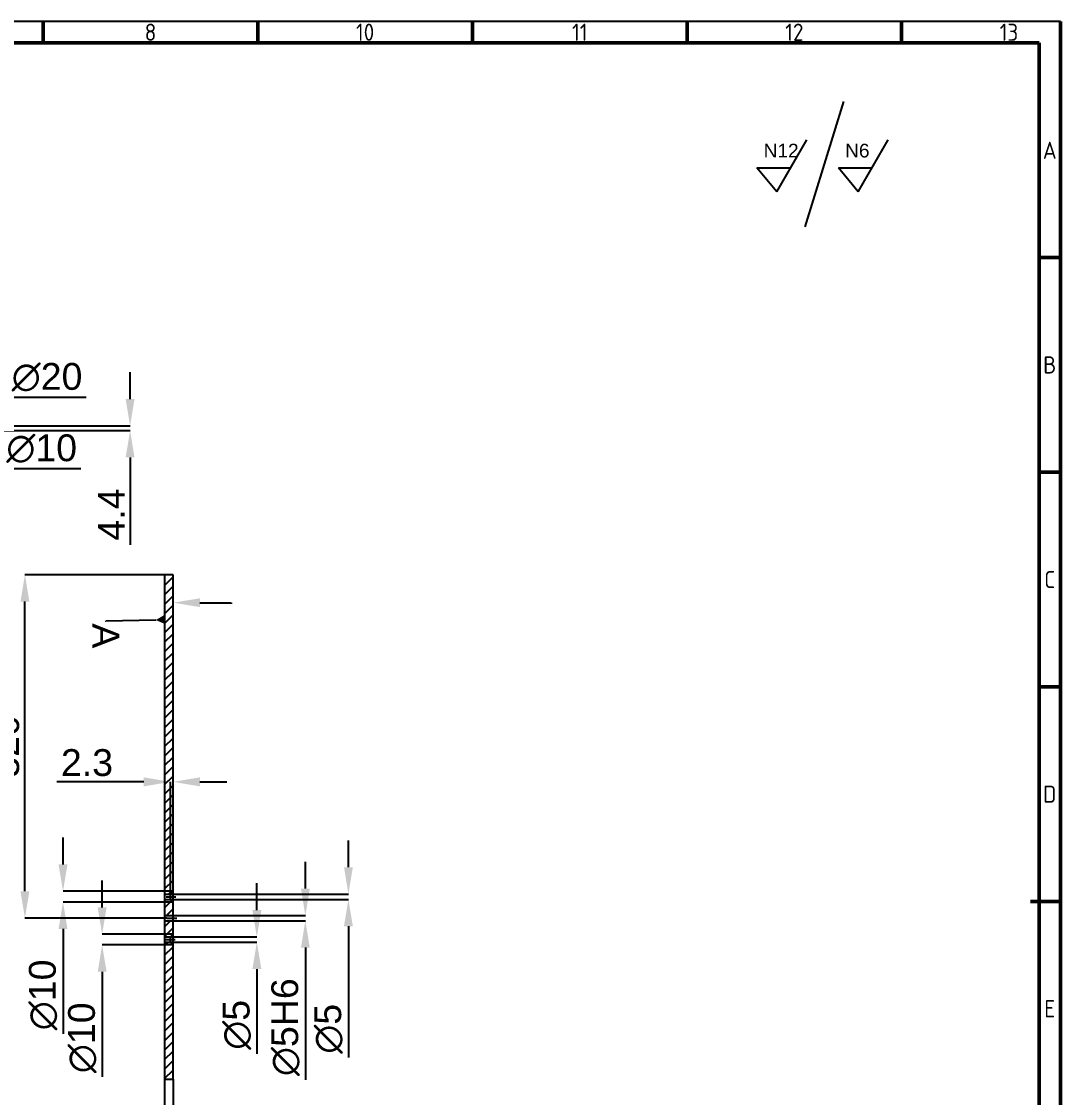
# Model space of a CAD drawing. Header units: millimetres. Extents: x 10890 to 13186, y -1023 to 617.
# Drawn here: x 12217 to 13186, y -386 to 617 of the extents above; entities that cross this region are included whole.
import ezdxf
from ezdxf import colors
from ezdxf.entities.mleader import LeaderData, LeaderLine
from ezdxf.math import Vec2, Vec3

# ---------------------------------------------------------------- set-up
doc = ezdxf.new("R2010")
doc.units = ezdxf.units.MM
doc.header["$MEASUREMENT"] = 0
doc.linetypes.add('ACAD_ISO02W100', pattern=[15, 12, -3])
doc.linetypes.add('ACAD_ISO08W100', pattern=[36, 24, -3, 6, -3])
doc.layers.get('Defpoints').update_dxf_attribs({"linetype": 'ACAD_ISO02W100'})
doc.layers.add('Crta_05', color=1, linetype='Continuous', lineweight=50)
for name, color, linetype in [('Layer1', 1, 'ACAD_ISO08W100'), ('Layer2', 4, 'Continuous'), ('Layer3', 5, 'Continuous'), ('RAHM2', 1, 'Continuous')]:
    doc.layers.add(name, color=color, linetype=linetype)
doc.styles.add('oznake', font='geniso.shx', dxfattribs={"height": 4})
doc.styles.get("Standard").update_dxf_attribs({"font": 'arial.ttf'})
doc.dimstyles.get("Standard").update_dxf_attribs({"dimscale": 5, "dimtxt": 5, "dimasz": 5, "dimexe": 0, "dimexo": 0, "dimgap": 1, "dimtad": 1, "dimdec": 4, "dimzin": 12, "dimdsep": 46, "dimtxsty": 'Standard', "dimcen": 0.09, "dimadec": 0, "dimazin": 0, "dimtfac": 1, "dimtdec": 4, "dimtofl": 0, "dimtmove": 0, "dimatfit": 3, "dimfxl": 1, "dimtolj": 1, "dimtzin": 0, "dimarcsym": 0})

# ---------------------------------------------------------------- blocks, each defined once
blk = doc.blocks.new('*D6')
at = {"layer": 'Defpoints', "color": 0, "transparency": 16777216}
for p in [(12154.6, 266.5), (12134.6, 239.7), (12154.6, 239.7)]:
    blk.add_point(p, dxfattribs=at)
at = {"layer": 'Layer2', "color": 0, "lineweight": -2, "transparency": 16777216}
for p, q in [((12109.6, 266.5), (12084.6, 266.5)), ((12134.6, 239.7), (12134.6, 266.5)), ((12154.6, 239.7), (12154.6, 266.5)), ((12179.6, 266.5), (12277.6, 266.5))]:
    blk.add_line(p, q, dxfattribs=at)
at = {"layer": 'Layer2', "color": 0, "transparency": 16777216}
for points in [[(12109.6, 270.7), (12109.6, 262.4), (12134.6, 266.5)], [(12179.6, 270.7), (12179.6, 262.4), (12154.6, 266.5)]]:
    blk.add_solid(points, dxfattribs=at)
at = {"layer": 'Layer2', "color": 0, "transparency": 16777216, "insert": (12241.1, 285), "char_height": 25, "attachment_point": 5}
blk.add_mtext('\\A1;∅20', dxfattribs=at)
blk = doc.blocks.new('*D7')
at = {"layer": 'Defpoints', "color": 0, "transparency": 16777216}
for p in [(12139.6, 231.7), (12149.6, 231.7), (12149.6, 200.1)]:
    blk.add_point(p, dxfattribs=at)
at = {"layer": 'Layer2', "color": 0, "lineweight": -2, "transparency": 16777216}
for p, q in [((12139.6, 231.7), (12139.6, 200.1)), ((12149.6, 231.7), (12149.6, 200.1)), ((12114.6, 200.1), (12089.6, 200.1)), ((12174.6, 200.1), (12272.6, 200.1))]:
    blk.add_line(p, q, dxfattribs=at)
at = {"layer": 'Layer2', "color": 0, "transparency": 16777216}
for points in [[(12114.6, 204.2), (12114.6, 195.9), (12139.6, 200.1)], [(12174.6, 204.2), (12174.6, 195.9), (12149.6, 200.1)]]:
    blk.add_solid(points, dxfattribs=at)
at = {"layer": 'Layer2', "color": 0, "transparency": 16777216, "insert": (12236.1, 218.5), "char_height": 25, "attachment_point": 5}
blk.add_mtext('\\A1;∅10', dxfattribs=at)
blk = doc.blocks.new('*D8')
at = {"layer": 'Defpoints', "color": 0, "transparency": 16777216}
for p in [(12149.6, 235.3), (12154.6, 239.7), (12318.5, 235.3)]:
    blk.add_point(p, dxfattribs=at)
at = {"layer": 'Layer2', "color": 0, "lineweight": -2, "transparency": 16777216}
for p, q in [((12318.5, 264.7), (12318.5, 289.7)), ((12149.6, 235.3), (12318.5, 235.3)), ((12154.6, 239.7), (12318.5, 239.7)), ((12318.5, 210.3), (12318.5, 128.9))]:
    blk.add_line(p, q, dxfattribs=at)
at = {"layer": 'Layer2', "color": 0, "transparency": 16777216}
for points in [[(12314.3, 264.7), (12322.6, 264.7), (12318.5, 239.7)], [(12314.3, 210.3), (12322.6, 210.3), (12318.5, 235.3)]]:
    blk.add_solid(points, dxfattribs=at)
at = {"layer": 'Layer2', "color": 0, "transparency": 16777216, "insert": (12301, 157.1), "char_height": 25, "attachment_point": 5, "rotation": 90}
blk.add_mtext('\\A1;4.4', dxfattribs=at)
blk = doc.blocks.new('*D34')
at = {"layer": 'Defpoints', "color": 0, "transparency": 16777216}
for p in [(12350.5, -369), (12358.5, -369), (12350.5, -440.3)]:
    blk.add_point(p, dxfattribs=at)
at = {"layer": 'Layer2', "color": 0, "lineweight": -2, "transparency": 16777216}
for p, q in [((12350.5, -369), (12350.5, -440.3)), ((12358.5, -369), (12358.5, -440.3)), ((12325.5, -440.3), (12274.1, -440.3)), ((12383.5, -440.3), (12408.5, -440.3))]:
    blk.add_line(p, q, dxfattribs=at)
at = {"layer": 'Layer2', "color": 0, "transparency": 16777216}
for points in [[(12325.5, -436.1), (12325.5, -444.4), (12350.5, -440.3)], [(12383.5, -436.1), (12383.5, -444.4), (12358.5, -440.3)]]:
    blk.add_solid(points, dxfattribs=at)
at = {"layer": 'Layer2', "color": 0, "transparency": 16777216, "insert": (12287.3, -422.5), "char_height": 25, "attachment_point": 5}
blk.add_mtext('\\A1;8', dxfattribs=at)
blk = doc.blocks.new('*D35')
at = {"layer": 'Defpoints', "color": 0, "transparency": 16777216}
for p in [(12356.2, -196.5), (12356.2, -201.5), (12521.9, -201.5)]:
    blk.add_point(p, dxfattribs=at)
at = {"layer": 'Layer2', "color": 0, "lineweight": -2, "transparency": 16777216}
for p, q in [((12521.9, -171.5), (12521.9, -146.5)), ((12356.2, -196.5), (12521.9, -196.5)), ((12356.2, -201.5), (12521.9, -201.5)), ((12521.9, -226.5), (12521.9, -349))]:
    blk.add_line(p, q, dxfattribs=at)
at = {"layer": 'Layer2', "color": 0, "transparency": 16777216}
for points in [[(12517.8, -171.5), (12526.1, -171.5), (12521.9, -196.5)], [(12517.8, -226.5), (12526.1, -226.5), (12521.9, -201.5)]]:
    blk.add_solid(points, dxfattribs=at)
at = {"layer": 'Layer2', "color": 0, "transparency": 16777216, "insert": (12503.5, -322.1), "char_height": 25, "attachment_point": 5, "rotation": 90}
blk.add_mtext('\\A1;∅5', dxfattribs=at)
blk = doc.blocks.new('*D36')
at = {"layer": 'Defpoints', "color": 0, "transparency": 16777216}
for p in [(12358.5, -216.5), (12358.5, -221.5), (12481.8, -221.5)]:
    blk.add_point(p, dxfattribs=at)
at = {"layer": 'Layer2', "color": 0, "lineweight": -2, "transparency": 16777216}
for p, q in [((12481.8, -191.5), (12481.8, -166.5)), ((12358.5, -216.5), (12481.8, -216.5)), ((12358.5, -221.5), (12481.8, -221.5)), ((12481.8, -246.5), (12481.8, -369.7))]:
    blk.add_line(p, q, dxfattribs=at)
at = {"layer": 'Layer2', "color": 0, "transparency": 16777216}
for points in [[(12477.7, -191.5), (12486, -191.5), (12481.8, -216.5)], [(12477.7, -246.5), (12486, -246.5), (12481.8, -221.5)]]:
    blk.add_solid(points, dxfattribs=at)
at = {"layer": 'Layer2', "color": 0, "transparency": 16777216, "insert": (12463.4, -320.6), "char_height": 25, "attachment_point": 5, "rotation": 90}
blk.add_mtext('\\A1;∅5H6', dxfattribs=at)
blk = doc.blocks.new('*D37')
at = {"layer": 'Defpoints', "color": 0, "transparency": 16777216}
for p in [(12356.2, -236.5), (12356.2, -241.5), (12436.6, -241.5)]:
    blk.add_point(p, dxfattribs=at)
at = {"layer": 'Layer2', "color": 0, "lineweight": -2, "transparency": 16777216}
for p, q in [((12436.6, -211.5), (12436.6, -186.5)), ((12356.2, -236.5), (12436.6, -236.5)), ((12356.2, -241.5), (12436.6, -241.5)), ((12436.6, -266.5), (12436.6, -345.3))]:
    blk.add_line(p, q, dxfattribs=at)
at = {"layer": 'Layer2', "color": 0, "transparency": 16777216}
for points in [[(12432.4, -211.5), (12440.8, -211.5), (12436.6, -236.5)], [(12432.4, -266.5), (12440.8, -266.5), (12436.6, -241.5)]]:
    blk.add_solid(points, dxfattribs=at)
at = {"layer": 'Layer2', "color": 0, "transparency": 16777216, "insert": (12418.1, -318.4), "char_height": 25, "attachment_point": 5, "rotation": 90}
blk.add_mtext('\\A1;∅5', dxfattribs=at)
blk = doc.blocks.new('*D38')
at = {"layer": 'Defpoints', "color": 0, "transparency": 16777216}
for p in [(12358.5, -194), (12256, -204), (12358.5, -204)]:
    blk.add_point(p, dxfattribs=at)
at = {"layer": 'Layer2', "color": 0, "lineweight": -2, "transparency": 16777216}
for p, q in [((12256, -169), (12256, -144)), ((12358.5, -194), (12256, -194)), ((12358.5, -204), (12256, -204)), ((12256, -229), (12256, -326.9))]:
    blk.add_line(p, q, dxfattribs=at)
at = {"layer": 'Layer2', "color": 0, "transparency": 16777216}
for points in [[(12251.8, -169), (12260.1, -169), (12256, -194)], [(12251.8, -229), (12260.1, -229), (12256, -204)]]:
    blk.add_solid(points, dxfattribs=at)
at = {"layer": 'Layer2', "color": 0, "transparency": 16777216, "insert": (12237.5, -290.5), "char_height": 25, "attachment_point": 5, "rotation": 90}
blk.add_mtext('\\A1;∅10', dxfattribs=at)
blk = doc.blocks.new('*D39')
at = {"layer": 'Defpoints', "color": 0, "transparency": 16777216}
for p in [(12358.5, -234), (12292.4, -244), (12358.5, -244)]:
    blk.add_point(p, dxfattribs=at)
at = {"layer": 'Layer2', "color": 0, "lineweight": -2, "transparency": 16777216}
for p, q in [((12292.4, -209), (12292.4, -184)), ((12358.5, -234), (12292.4, -234)), ((12358.5, -244), (12292.4, -244)), ((12292.4, -269), (12292.4, -366.9))]:
    blk.add_line(p, q, dxfattribs=at)
at = {"layer": 'Layer2', "color": 0, "transparency": 16777216}
for points in [[(12288.3, -209), (12296.6, -209), (12292.4, -234)], [(12288.3, -269), (12296.6, -269), (12292.4, -244)]]:
    blk.add_solid(points, dxfattribs=at)
at = {"layer": 'Layer2', "color": 0, "transparency": 16777216, "insert": (12274, -330.5), "char_height": 25, "attachment_point": 5, "rotation": 90}
blk.add_mtext('\\A1;∅10', dxfattribs=at)
blk = doc.blocks.new('*D40')
at = {"layer": 'Defpoints', "color": 0, "transparency": 16777216}
for p in [(12356.2, -92), (12356.2, -196.5), (12358.5, -194)]:
    blk.add_point(p, dxfattribs=at)
at = {"layer": 'Layer2', "color": 0, "lineweight": -2, "transparency": 16777216}
for p, q in [((12331.2, -92), (12250.3, -92)), ((12356.2, -196.5), (12356.2, -92)), ((12358.5, -194), (12358.5, -92)), ((12383.5, -92), (12408.5, -92))]:
    blk.add_line(p, q, dxfattribs=at)
at = {"layer": 'Layer2', "color": 0, "transparency": 16777216}
for points in [[(12331.2, -87.8), (12331.2, -96.2), (12356.2, -92)], [(12383.5, -87.8), (12383.5, -96.2), (12358.5, -92)]]:
    blk.add_solid(points, dxfattribs=at)
at = {"layer": 'Layer2', "color": 0, "transparency": 16777216, "insert": (12278.3, -74.2), "char_height": 25, "attachment_point": 5}
blk.add_mtext('\\A1;2.3', dxfattribs=at)
blk = doc.blocks.new('*D44')
at = {"layer": 'Defpoints', "color": 0, "transparency": 16777216}
for p in [(12220.5, 101), (12350.5, 101), (12352.8, -219)]:
    blk.add_point(p, dxfattribs=at)
at = {"layer": 'Layer2', "color": 0, "lineweight": -2, "transparency": 16777216}
for p, q in [((12350.5, 101), (12220.5, 101)), ((12220.5, -194), (12220.5, 76)), ((12352.8, -219), (12220.5, -219))]:
    blk.add_line(p, q, dxfattribs=at)
at = {"layer": 'Layer2', "color": 0, "transparency": 16777216}
for points in [[(12216.3, 76), (12224.6, 76), (12220.5, 101)], [(12216.3, -194), (12224.6, -194), (12220.5, -219)]]:
    blk.add_solid(points, dxfattribs=at)
at = {"layer": 'Layer2', "color": 0, "transparency": 16777216, "insert": (12202.7, -59), "char_height": 25, "attachment_point": 5, "rotation": 90}
blk.add_mtext('\\A1;320', dxfattribs=at)

msp = doc.modelspace()

# ---------------------------------------------------------------- hatches: boundary and pattern name
at = {"layer": 'Layer3'}
h = msp.add_hatch(dxfattribs=at)
h.set_pattern_fill('ANSI31', color=256, scale=50)
h.paths.add_polyline_path([(12350.53168, -368.99766), (12358.53168, -368.99766), (12358.53168, -241.49766), (12354.53168, -241.49766), (12350.53168, -241.49766), (12350.53168, -252.99766)])
h.paths.add_polyline_path([(12358.53168, 101.00234), (12350.53168, 101.00234), (12350.53168, -184.99766), (12350.53168, -196.53619), (12354.53168, -196.49766), (12358.53168, -196.49766)])
h = msp.add_hatch(dxfattribs=at)
h.set_pattern_fill('ANSI31', color=256, scale=50)
h.paths.add_polyline_path([(12358.53168, -203.99766), (12356.23168, -201.49766), (12350.53168, -201.49766), (12350.53168, -216.49766), (12358.53168, -216.49766)])
h.paths.add_polyline_path([(12358.53168, -221.49766), (12350.53168, -221.49766), (12350.53168, -236.49766), (12356.23168, -236.49766), (12358.53168, -233.99766)])

# ---------------------------------------------------------------- linework, layer by layer
for p, q in [((12358.53168, 101.00234), (12350.53168, 101.00234)), ((12350.53168, 101.00234), (12350.53168, -368.99766)), ((12358.53168, -368.99766), (12358.53168, 101.00234)), ((12350.53168, -196.53619), (12356.23168, -196.53619)), ((12358.53168, -193.99766), (12356.23168, -196.49766)), ((12356.23168, -201.49766), (12356.23168, -196.49766)), ((12350.53168, -201.49766), (12356.23168, -201.49766)), ((12358.53168, -203.99766), (12356.23168, -201.49766)), ((12358.48654, -201.49766), (12358.53168, -201.49766)), ((12350.53168, -216.49766), (12358.53168, -216.49766)), ((12350.53168, -221.49766), (12358.53168, -221.49766)), ((12350.53168, -236.49766), (12356.23168, -236.49766)), ((12358.53168, -233.99766), (12356.23168, -236.49766)), ((12356.23168, -241.49766), (12356.23168, -236.49766)), ((12350.53168, -241.49766), (12356.23168, -241.49766)), ((12358.53168, -243.99766), (12356.23168, -241.49766)), ((12350.53168, -368.99766), (12358.53168, -368.99766))]:
    msp.add_line(p, q)
at = {"layer": 'Crta_05'}
for p, q in [((12237.50243, 616.53414), (12237.50243, 596.53414)), ((12437.50243, 616.53414), (12437.50243, 596.53414)), ((12637.50243, 616.53414), (12637.50243, 596.53414)), ((12837.50243, 616.53414), (12837.50243, 596.53414)), ((13037.50243, 616.53414), (13037.50243, 596.53414)), ((13185.50243, -1023.46586), (13185.50243, 616.53414)), ((13165.50243, 596.53414), (10909.50243, 596.53414)), ((13165.50243, -1003.46586), (13165.50243, 596.53414)), ((13185.50243, 396.53414), (13165.50243, 396.53414)), ((13185.50243, 196.53414), (13165.50243, 196.53414)), ((13185.50243, -3.46586), (13165.50243, -3.46586)), ((13185.50243, -203.46586), (13157.50243, -203.46586))]:
    msp.add_line(p, q, dxfattribs=at)
at = {"layer": 'Layer1'}
for p, q in [((12352.14881, -198.99766), (12361.24132, -198.99766)), ((12352.76343, -218.99766), (12362.02331, -218.99766)), ((12351.42642, -238.99766), (12360.40737, -238.99766))]:
    msp.add_line(p, q, dxfattribs=at)
at = {"layer": 'Layer2'}
for p, q in [((12983.22511, 542.01817), (12947.24859, 425.1721)), ((12921.15668, 457.70748), (12949.01824, 506.1384)), ((12997.10712, 457.70748), (13024.96868, 506.1384)), ((12921.15668, 457.70748), (12902.58232, 480.21047)), ((12902.58232, 480.21047), (12934.10231, 480.21047)), ((12997.10712, 457.70748), (12978.53275, 480.21047)), ((12978.53275, 480.21047), (13010.05274, 480.21047))]:
    msp.add_line(p, q, dxfattribs=at)
at = {"layer": 'Layer2', "linetype": 'ByBlock', "lineweight": -2}
msp.add_lwpolyline([(12342.37533, 58.76417), (12295.92444, 57.70698), (12295.92444, 57.70698)], dxfattribs=at)
at = {"layer": 'Layer2'}
msp.add_solid([(12350.53168, 55.2772), (12342.37533, 58.76417), (12350.53168, 63.61054)], dxfattribs=at)
at = {"layer": 'RAHM2'}
msp.add_line((13185.50243, 616.53414), (10889.50243, 616.53414), dxfattribs=at)

# ---------------------------------------------------------------- texts
at = {"layer": 'Layer2', "char_height": 12.753587, "attachment_point": 1}
for s, insert in [('N12', (12908.8397, 502.60456)), ('N6', (12984.79014, 502.60456))]:
    msp.add_mtext_dynamic_manual_height_columns(s, width=4.8228718, gutter_width=1, heights=[0], dxfattribs=dict(at, insert=insert))
at = {"layer": 'Layer2', "insert": (12308.42444, 55.70698), "char_height": 25, "attachment_point": 1, "rotation": 270}
msp.add_mtext('A', dxfattribs=at)
at = {"layer": 'RAHM2', "char_height": 16, "attachment_point": 5, "style": 'oznake'}
for s, width, insert in [('8', 49.1380701, (12337.50243, 606.53414)), ('10', 49.1380701, (12537.50243, 606.53414)), ('11', 49.1380701, (12737.50243, 606.53414)), ('12', 49.1380701, (12937.50243, 606.53414)), ('13', 49.1380701, (13137.50243, 606.53414)), ('A', 27.069035, (13175.50243, 496.53414)), ('B', 27.069035, (13175.50243, 296.53414)), ('C', 27.069035, (13175.50243, 96.53414)), ('D', 27.069035, (13175.50243, -103.46586)), ('E', 27.069035, (13175.50243, -303.46586))]:
    msp.add_mtext_dynamic_manual_height_columns(s, width=width, gutter_width=12.5, heights=[0], dxfattribs=dict(at, insert=insert))

# ---------------------------------------------------------------- dimensions: what is measured, and where the dimension line sits
at = {"layer": 'Layer2'}
for base, p1, p2, picture, middle in [((12154.64446, 266.52257), (12134.64446, 239.70493), (12154.64446, 239.70493), '*D6', (12241.10763, 284.98607)), ((12149.64446, 200.07261), (12139.64446, 231.70493), (12149.64446, 231.70493), '*D7', (12236.10763, 218.53612))]:
    dim = msp.add_linear_dim(base=base, p1=p1, p2=p2, text='∅<>', dimstyle='Standard', dxfattribs=at)
    dim.commit()
    dim.dimension.update_dxf_attribs({"geometry": picture, "text_midpoint": middle})
for base, p1, p2, picture, middle in [((12318.45524, 235.30493), (12154.64446, 239.70493), (12149.64446, 235.30493), '*D8', (12300.95524, 157.09551)), ((12220.46972, 101.00234), (12352.76343, -218.99766), (12350.53168, 101.00234), '*D44', (12202.69687, -58.99766))]:
    dim = msp.add_linear_dim(base=base, p1=p1, p2=p2, angle=90, dimstyle='Standard', dxfattribs=at)
    dim.commit()
    dim.dimension.update_dxf_attribs({"geometry": picture, "text_midpoint": middle})
for base, p1, p2, picture, middle in [((12356.23168, -92.00859), (12358.53168, -193.99766), (12356.23168, -196.49766), '*D40', (12278.26101, -74.23574)), ((12350.53168, -440.27856), (12358.53168, -368.99766), (12350.53168, -368.99766), '*D34', (12287.29498, -422.51424))]:
    dim = msp.add_linear_dim(base=base, p1=p1, p2=p2, dimstyle='Standard', dxfattribs=at)
    dim.commit()
    dim.dimension.update_dxf_attribs({"geometry": picture, "text_midpoint": middle})
for base, p1, p2, text, picture, middle in [((12255.96051, -203.99766), (12358.53168, -193.99766), (12358.53168, -203.99766), '∅<>', '*D38', (12237.497, -290.46082)), ((12481.82653, -221.49766), (12358.53168, -216.49766), (12358.53168, -221.49766), '∅<>H6', '*D36', (12463.36302, -320.60577)), ((12292.42199, -243.99766), (12358.53168, -233.99766), (12358.53168, -243.99766), '∅<>', '*D39', (12273.95848, -330.46082)), ((12436.59572, -241.49766), (12356.23168, -236.49766), (12356.23168, -241.49766), '∅<>', '*D37', (12418.13221, -318.38545))]:
    dim = msp.add_linear_dim(base=base, p1=p1, p2=p2, angle=90, text=text, dimstyle='Standard', dxfattribs=at)
    dim.commit()
    dim.dimension.update_dxf_attribs({"geometry": picture, "text_midpoint": middle})
dim = msp.add_linear_dim(base=(12521.94933, -201.49766), p1=(12356.23168, -196.53619), p2=(12356.23168, -201.49766), angle=90, text='∅5', dimstyle='Standard', dxfattribs=at)
dim.commit()
dim.dimension.update_dxf_attribs({"geometry": '*D35', "text_midpoint": (12521.94933, -322.08429), "dimtype": 160})

# ---------------------------------------------------------------- leaders
ml = msp.add_multileader_mtext('Standard', dxfattribs=at)
ml.set_content('', color=256)
ml.set_leader_properties()
ml.build(insert=Vec2(0, 0))
ml.multileader.update_dxf_attribs({"dogleg_length": 1, "arrow_head_size": 25})
ctx = ml.context
ctx.base_point, ctx.char_height, ctx.arrow_head_size, ctx.landing_gap_size, ctx.plane_origin, ctx.plane_x_axis, ctx.plane_y_axis = Vec3(12412.70142, 73.94747), 25, 25, 1, Vec3(12358.53168, 74.94747), Vec3(0, -1), Vec3(1, 0)
notes = []
notes.append((ctx, [(0, (1, 1, 0), (12412.70142, 74.94747), (0, -1), 1, [(0, [(12358.53168, 74.94747), (12412.70142, 74.94747)], 0, [])])]))
ctx.mtext.insert, ctx.mtext.text_direction, ctx.mtext.rotation, ctx.mtext.flow_direction = Vec3(12425.20142, 72.94747), Vec3(0, -1), 4.7123889804, 5
for ctx, leaders in notes:
    for number, flags, end, landing, length, lines in leaders:
        leader = LeaderData()
        leader.index, (leader.has_last_leader_line, leader.has_dogleg_vector, leader.attachment_direction) = number, flags
        leader.last_leader_point, leader.dogleg_vector, leader.dogleg_length = Vec3(end), Vec3(landing), length
        for number, points, colour, breaks in lines:
            line = LeaderLine()
            line.index, line.vertices, line.color, line.breaks = number, Vec3.list(points), colors.encode_raw_color(colour), breaks
            leader.lines.append(line)
        ctx.leaders.append(leader)

doc.saveas('drawing.dxf')
